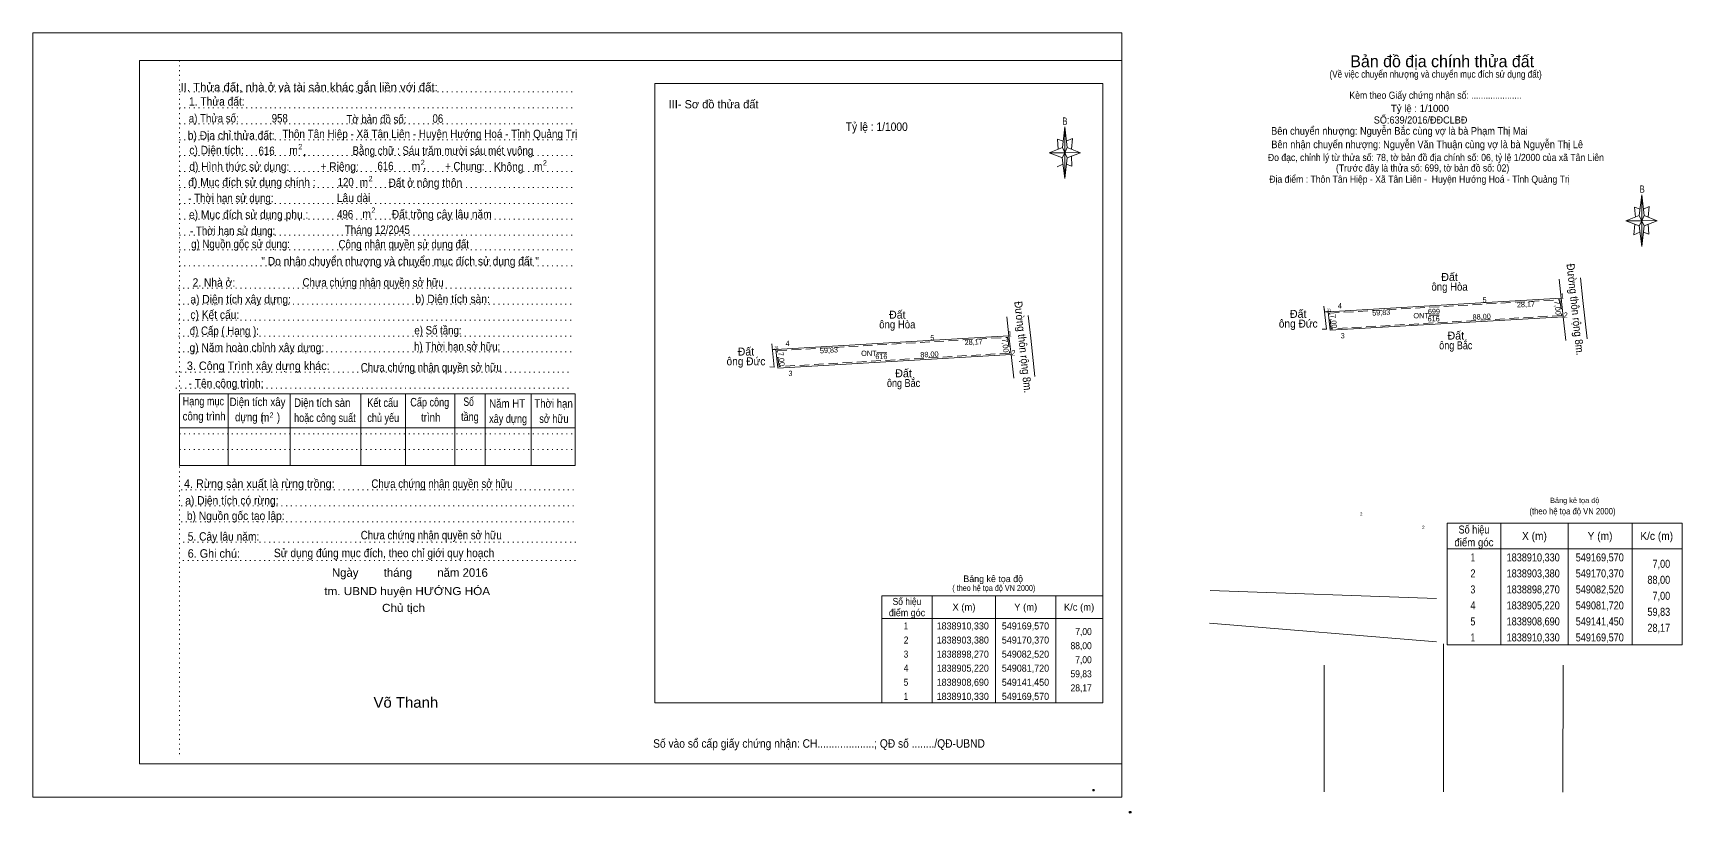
# Model space of a CAD drawing. Header units: metres. Extents: x 547371 to 549215, y 1838188 to 1839010.
# Drawn here: x 548594 to 549215, y 1838716 to 1839010 of the extents above; entities that cross this region are included whole.
import ezdxf
from ezdxf.enums import TextEntityAlignment as Align

# ---------------------------------------------------------------- set-up
doc = ezdxf.new("R2010")
doc.units = ezdxf.units.M
doc.header["$LTSCALE"] = 1.2
doc.header["$PDMODE"] = 32
doc.header["$PDSIZE"] = 0.6
doc.linetypes.add('DOTTED', pattern=[1.5, 0.3, -1.2])
doc.linetypes.add('MEDIUM_DASHED', pattern=[4.5, 3, -1.5])
for name, color, linetype, lineweight in [('1', 7, 'DOTTED', 13), ('10', 7, 'Continuous', 13), ('15', 7, 'Continuous', 13), ('18', 7, 'Continuous', 13), ('2', 7, 'Continuous', 13), ('21', 7, 'Continuous', 13), ('22', 7, 'Continuous', 13), ('23', 7, 'Continuous', 13), ('27', 7, 'Continuous', 13), ('30', 7, 'Continuous', 13), ('63', 7, 'Continuous', 13), ('7', 7, 'Continuous', 13)]:
    doc.layers.add(name, color=color, linetype=linetype, lineweight=lineweight)
for name, color, linetype in [('20', 7, 'Continuous'), ('50', 7, 'Continuous'), ('9', 7, 'Continuous')]:
    doc.layers.add(name, color=color, linetype=linetype)

msp = doc.modelspace()

# ---------------------------------------------------------------- linework, layer by layer
at = {"layer": '1', "linetype": 'Continuous'}
for p, q in [((548633.87, 1838999.89), (549004.07, 1838999.89)), ((548633.87, 1838999.89), (548633.87, 1838734.89)), ((549004.07, 1838999.89), (549004.07, 1838734.89)), ((548633.87, 1838734.89), (549004.07, 1838734.89))]:
    msp.add_line(p, q, dxfattribs=at)
at = {"layer": '1'}
for p, q in [((548648.87, 1838999.89), (548648.87, 1838737.09)), ((548648.87, 1838988.09), (548797.99, 1838988.09)), ((548648.87, 1838982.09), (548797.99, 1838982.09)), ((548648.87, 1838976.09), (548797.99, 1838976.09)), ((548648.87, 1838970.09), (548797.99, 1838970.09)), ((548648.87, 1838964.09), (548797.99, 1838964.09)), ((548648.87, 1838958.09), (548797.99, 1838958.09)), ((548648.87, 1838952.09), (548797.99, 1838952.09)), ((548648.87, 1838946.09), (548797.99, 1838946.09)), ((548648.87, 1838940.09), (548797.99, 1838940.09)), ((548648.87, 1838934.09), (548797.99, 1838934.09)), ((548648.87, 1838928.57), (548797.99, 1838928.57)), ((548648.87, 1838922.49), (548797.99, 1838922.49)), ((548648.47, 1838914.09), (548797.59, 1838914.09)), ((548648.47, 1838908.09), (548797.59, 1838908.09)), ((548648.47, 1838902.09), (548797.59, 1838902.09)), ((548648.47, 1838896.09), (548797.59, 1838896.09)), ((548648.47, 1838890.09), (548797.59, 1838890.09)), ((548647.47, 1838882.49), (548796.59, 1838882.49)), ((548647.47, 1838876.49), (548796.59, 1838876.49)), ((548648.87, 1838859.29), (548797.99, 1838859.29)), ((548648.87, 1838853.29), (548797.99, 1838853.29)), ((548649.47, 1838838.09), (548798.59, 1838838.09)), ((548649.47, 1838832.09), (548798.59, 1838832.09)), ((548649.47, 1838826.09), (548798.59, 1838826.09)), ((548650.27, 1838818.49), (548799.39, 1838818.49)), ((548650.19, 1838811.57), (548799.27, 1838811.57))]:
    msp.add_line(p, q, dxfattribs=at)
at = {"layer": '1', "linetype": 'Continuous'}
msp.add_lwpolyline([(548593.67, 1838722.29), (549004.07, 1838722.29), (549004.07, 1839010.29), (548593.67, 1839010.29)], close=True, dxfattribs=at)
at = {"layer": '1', "linetype": 'MEDIUM_DASHED'}
msp.add_lwpolyline([(549169.13, 1838909.8), (549169.81, 1838903.85), (549082.96, 1838898.8), (549082.28, 1838904.75), (549141.48, 1838908.19)], close=True, dxfattribs=at)
at = {"layer": '10'}
for p, q in [((548648.87, 1838874.29), (548797.99, 1838874.29)), ((548648.87, 1838874.29), (548648.87, 1838847.37)), ((548667.19, 1838874.29), (548667.19, 1838847.37)), ((548690.59, 1838874.29), (548690.59, 1838847.37)), ((548717.19, 1838874.29), (548717.19, 1838847.37)), ((548734.07, 1838874.29), (548734.07, 1838847.37)), ((548752.67, 1838874.29), (548752.67, 1838847.37)), ((548764.07, 1838874.29), (548764.07, 1838847.37)), ((548781.39, 1838874.29), (548781.39, 1838847.37)), ((548797.99, 1838874.29), (548797.99, 1838847.37)), ((548648.87, 1838861.49), (548797.99, 1838861.49)), ((548648.87, 1838847.37), (548797.99, 1838847.37))]:
    msp.add_line(p, q, dxfattribs=at)
msp.add_lwpolyline([(549080.18, 1838907.35), (549081.12, 1838898.63), (549079.49, 1838898.66)], dxfattribs=at)
at = {"layer": '15'}
for p, q in [((549176.86, 1838918.04), (549177.79, 1838909.5)), ((549177.79, 1838909.5), (549179.36, 1838895.03)), ((549081.72, 1838905.22), (549080.41, 1838905.2)), ((549081.72, 1838905.22), (549082.52, 1838898.27))]:
    msp.add_line(p, q, dxfattribs=at)
at = {"layer": '18'}
for p, q in [((549168.8, 1838917.58), (549169.57, 1838910.33)), ((549141.45, 1838908.69), (549081.72, 1838905.22)), ((549169.57, 1838910.33), (549141.45, 1838908.69)), ((549170.37, 1838903.38), (549082.52, 1838898.25))]:
    msp.add_line(p, q, dxfattribs=at)
at = {"layer": '2'}
msp.add_lwpolyline([(548827.99, 1838991.29), (548996.87, 1838991.29), (548996.87, 1838757.89), (548827.99, 1838757.89)], close=True, dxfattribs=at)
at = {"layer": '20'}
msp.add_point((549007.15, 1838716.67), dxfattribs=at)
at = {"layer": '21'}
for p, q in [((549199, 1838941.48), (549200, 1838949.28)), ((549199, 1838937.68), (549194, 1838939.48)), ((549200.8, 1838941.48), (549205.8, 1838939.48)), ((549200.8, 1838937.68), (549200, 1838929.88)), ((549202.6, 1838934.48), (549200.6, 1838935.28)), ((549202.4, 1838938.28), (549202.6, 1838934.48))]:
    msp.add_line(p, q, dxfattribs=at)
for points in [[(549200, 1838949.28), (549200.8, 1838941.48), (549200, 1838939.48)], [(549200, 1838939.48), (549194, 1838939.48), (549199, 1838941.48), (549200.8, 1838937.68), (549205.8, 1838939.48), (549200, 1838939.68)], [(549200, 1838939.48), (549200, 1838929.88), (549199, 1838937.68)]]:
    msp.add_lwpolyline(points, close=True, dxfattribs=at)
for points in [[(549200, 1838939.48), (549199, 1838941.48), (549194, 1838939.48)], [(549199.4, 1838943.88), (549197.2, 1838944.68), (549197.6, 1838940.88)], [(549200, 1838939.48), (549200.8, 1838937.68), (549205.8, 1838939.48)], [(549200.6, 1838943.88), (549202.8, 1838944.88), (549202.4, 1838940.88)], [(549197.4, 1838938.28), (549197, 1838934.28), (549199.2, 1838935.28)]]:
    msp.add_lwpolyline(points, dxfattribs=at)
msp.add_point((548993.35, 1838724.97), dxfattribs=at)
at = {"layer": '22'}
for p, q in [((549125.24, 1838724.32), (549125.28, 1838780.08)), ((549080.24, 1838724.36), (549080.28, 1838772.12)), ((549170.24, 1838724.28), (549170.28, 1838772.12))]:
    msp.add_line(p, q, dxfattribs=at)
at = {"layer": '23'}
msp.add_lwpolyline([(549171.39, 1838894.44), (549170.37, 1838903.38), (549169.57, 1838910.33)], dxfattribs=at)
at = {"layer": '27'}
msp.add_line((548873.6, 1838891.02), (548872.29, 1838891), dxfattribs=at)
msp.add_lwpolyline([(548872.06, 1838893.15), (548873, 1838884.43), (548871.37, 1838884.46)], dxfattribs=at)
at = {"layer": '30'}
for p, q in [((548981.59, 1838967.09), (548982.47, 1838974.89)), ((548981.59, 1838963.29), (548976.59, 1838965.09)), ((548983.39, 1838967.09), (548988.39, 1838965.09)), ((548984.99, 1838963.89), (548985.19, 1838960.09)), ((548979.59, 1838959.89), (548981.79, 1838960.89)), ((548983.39, 1838963.29), (548982.47, 1838955.49)), ((548985.19, 1838960.09), (548983.07, 1838960.89))]:
    msp.add_line(p, q, dxfattribs=at)
for points in [[(548981.87, 1838969.49), (548979.79, 1838970.29), (548980.07, 1838966.49)], [(548983.07, 1838969.49), (548985.39, 1838970.49), (548984.99, 1838966.49)], [(548982.47, 1838965.09), (548981.59, 1838967.09), (548976.59, 1838965.09)], [(548982.47, 1838965.09), (548983.39, 1838963.29), (548988.39, 1838965.09)]]:
    msp.add_lwpolyline(points, dxfattribs=at)
for points in [[(548982.47, 1838974.89), (548983.39, 1838967.09), (548982.47, 1838965.09)], [(548982.47, 1838965.09), (548976.59, 1838965.09), (548981.59, 1838967.09), (548983.39, 1838963.29), (548988.39, 1838965.09), (548982.47, 1838965.29)], [(548982.47, 1838965.09), (548982.47, 1838955.49), (548981.47, 1838963.29)]]:
    msp.add_lwpolyline(points, close=True, dxfattribs=at)
at = {"layer": '63'}
for p, q in [((549119.85, 1838903.91), (549123.58, 1838903.91)), ((549146.85, 1838825.6), (549146.85, 1838779.76)), ((549172.18, 1838825.6), (549172.18, 1838779.76)), ((549196.3, 1838825.6), (549196.3, 1838779.76)), ((549126.58, 1838815.95), (549215.12, 1838815.95)), ((548932.59, 1838798.21), (548932.59, 1838757.89)), ((548956.44, 1838798.21), (548956.44, 1838757.89)), ((548979.15, 1838798.21), (548979.15, 1838757.89)), ((549037.3, 1838800.19), (549122.63, 1838797.23)), ((548913.51, 1838789.72), (548996.87, 1838789.72)), ((549037.11, 1838787.96), (549122.63, 1838780.86))]:
    msp.add_line(p, q, dxfattribs=at)
for points in [[(549126.58, 1838825.6), (549215.12, 1838825.6), (549215.12, 1838779.76), (549126.58, 1838779.76)], [(548913.51, 1838798.21), (548996.87, 1838798.21), (548996.87, 1838757.89), (548913.51, 1838757.89)]]:
    msp.add_lwpolyline(points, close=True, dxfattribs=at)
at = {"layer": '7'}
for p, q in [((548960.68, 1838903.38), (548961.45, 1838896.13)), ((548968.74, 1838903.84), (548969.67, 1838895.3)), ((548961.45, 1838896.13), (548933.33, 1838894.49)), ((548933.33, 1838894.49), (548873.6, 1838891.02)), ((548873.6, 1838891.02), (548874.4, 1838884.07)), ((548911.73, 1838889.71), (548915.46, 1838889.71)), ((548969.67, 1838895.3), (548971.24, 1838880.83)), ((548962.25, 1838889.18), (548874.4, 1838884.05))]:
    msp.add_line(p, q, dxfattribs=at)
at = {"layer": '7', "linetype": 'MEDIUM_DASHED'}
msp.add_lwpolyline([(548961.01, 1838895.6), (548961.69, 1838889.65), (548874.84, 1838884.6), (548874.16, 1838890.55), (548933.36, 1838893.99)], close=True, dxfattribs=at)
at = {"layer": '7'}
msp.add_lwpolyline([(548963.27, 1838880.24), (548962.25, 1838889.18), (548961.45, 1838896.13)], dxfattribs=at)

# ---------------------------------------------------------------- texts
at = {"layer": '1'}
for s, height, width, p in [('ONT', 2, 0.95, (549116.795, 1838902.79)), ('616', 2, 0.85, (549121.52, 1838901.61)), ('699', 2, 0.85, (549121.62, 1838904.36)), ('2', 1.25, 0.8, (549094.225, 1838828.36)), ('2', 1.25, 0.8, (549117.625, 1838823.39))]:
    msp.add_text(s, height=height, dxfattribs=dict(at, width=width)).set_placement(p, align=Align.CENTER)
at = {"layer": '10'}
msp.add_text('III- Sơ đồ thửa đất', height=3.1, dxfattribs=at).set_placement((548850.16, 1838981.89), align=Align.CENTER)
for s, height, width, p in [('  Thôn Tân Hiệp - Xã Tân Liên - Huyện Hướng Hoá - Tỉnh Quảng Trị', 3.1, 0.9, (548742.17, 1838970.75)), ('Bằng chữ : Sáu trăm mười sáu mét vuông', 3.2, 0.85, (548748.135, 1838964.37))]:
    msp.add_text(s, height=height, dxfattribs=dict(at, width=width)).set_placement(p, align=Align.CENTER)
at = {"layer": '2'}
for s, p in [('II. Thửa đất, nhà ở và tài sản khác gắn liền với đất:', (548649.27, 1838988.29)), (',', (548695.47, 1838964.17)), (',', (548740.67, 1838958.89))]:
    msp.add_text(s, height=3.2, dxfattribs=at).set_placement(p)
for s, height, width, p in [('1. Thửa đất:', 3.2, 0.9, (548652.47, 1838982.89)), ('a) Thửa số:', 3.2, 0.85, (548652.39, 1838976.57)), ('958', 3.2, 0.85, (548683.63, 1838976.57)), ('Tờ bản đồ số:', 3.2, 0.85, (548711.79, 1838976.21)), ('06', 3.2, 0.85, (548744.23, 1838976.45)), ('c) Diện tích:', 3.2, 0.9, (548652.59, 1838964.57)), ('616', 3.2, 0.85, (548678.67, 1838964.29)), ('m', 3.2, 0.9, (548690.27, 1838964.49)), ('2', 2, 0.8, (548693.67, 1838966.49)), ('d) Hình thức sử dụng:', 3.2, 0.9, (548652.59, 1838958.37)), ('+ Riêng:', 3.2, 0.9, (548701.99, 1838958.37)), ('616', 3.2, 0.85, (548723.47, 1838958.57)), ('m', 3.2, 0.9, (548736.39, 1838958.49)), ('2', 2, 0.8, (548739.79, 1838960.49)), ('+ Chung:', 3.2, 0.85, (548748.99, 1838958.49)), ('Không', 3.2, 0.9, (548767.39, 1838958.29)), ('m', 3.2, 0.9, (548782.47, 1838958.37)), ('2', 2, 0.8, (548785.87, 1838960.37)), ('đ) Mục đích sử dụng chính : ', 3.2, 0.9, (548652.19, 1838952.49)), ('120', 3.2, 0.85, (548708.47, 1838952.49)), ('m', 3.2, 0.9, (548716.75, 1838952.41)), ('2', 2, 0.8, (548720.15, 1838954.41)), ('Đất ở nông thôn', 3.2, 0.9, (548727.63, 1838952.25)), ('- Thời hạn sử dụng: ', 3.2, 0.85, (548652.19, 1838946.49)), ('Lâu dài', 3.2, 0.9, (548708.19, 1838946.57)), ('e) Mục đích sử dụng phụ : ', 3.2, 0.9, (548652.47, 1838940.29)), ('m', 3.2, 0.9, (548717.83, 1838940.55)), ('2', 2, 0.8, (548721.23, 1838942.55)), ('Đất trồng cây lâu năm ', 3.2, 0.9, (548728.87, 1838940.41)), ('- Thời hạn sử dụng: ', 3.2, 0.85, (548652.87, 1838934.17)), ('g) Nguồn gốc sử dụng: ', 3.2, 0.85, (548653.27, 1838929.21)), ('Tháng 12/2045', 3.2, 0.85, (548711.23, 1838934.55)), ('2. Nhà ở:', 3.2, 0.9, (548653.83, 1838914.67)), ('a) Diện tích xây dựng:', 3.2, 0.9, (548652.99, 1838908.37)), ('b) Diện tích sàn:', 3.2, 0.9, (548737.79, 1838908.49)), ('c) Kết cấu:', 3.2, 0.9, (548652.99, 1838902.57)), ('đ) Cấp ( Hạng ):', 3.2, 0.85, (548652.75, 1838896.49)), ('e) Số tầng:', 3.2, 0.85, (548737.39, 1838896.69)), ('g) Năm hoàn chỉnh xây dựng:', 3.2, 0.9, (548652.67, 1838890.17)), ('h) Thời hạn sở hữu:', 3.2, 0.85, (548737.27, 1838890.57)), ('3. Công Trình xây dựng khác:', 3.2, 0.95, (548651.67, 1838883.29)), ('- Tên công trình:', 3.2, 0.9, (548652.27, 1838876.69)), ('Hạng mục', 3.2, 0.8, (548650.07, 1838869.97)), ('Diện tích xây', 3.2, 0.85, (548667.79, 1838869.69)), ('Diện tích sàn', 3.2, 0.85, (548692.07, 1838869.37)), ('Kết cấu', 3.2, 0.8, (548719.67, 1838869.37)), ('Cấp công', 3.2, 0.8, (548735.87, 1838869.57)), (' Số', 3.2, 0.75, (548754.99, 1838869.77)), ('Năm HT', 3.2, 0.85, (548765.59, 1838869.09)), ('Thời hạn', 3.2, 0.85, (548782.59, 1838869.09)), ('công trình', 3.2, 0.85, (548650.07, 1838864.29)), ('  dựng (     )', 3.2, 0.85, (548667.79, 1838863.97)), ('m', 3.2, 0.85, (548679.67, 1838863.89)), ('2', 2.014, 0.75, (548682.87, 1838865.29)), ('hoặc công suất', 3.2, 0.8, (548692.07, 1838863.69)), ('chủ yếu', 3.2, 0.8, (548719.67, 1838863.69)), ('    trình', 3.2, 0.85, (548735.87, 1838863.89)), ('tầng', 3.2, 0.8, (548754.99, 1838864.09)), ('xây dựng', 3.2, 0.8, (548765.59, 1838863.37)), ('  sở hữu', 3.2, 0.8, (548782.59, 1838863.37)), ('4. Rừng sản xuất là rừng trồng:', 3.2, 0.95, (548650.59, 1838838.89)), ('a) Diện tích có rừng:', 3.2, 0.9, (548651.07, 1838832.57)), ('b) Nguồn gốc tạo lập:', 3.2, 0.9, (548651.67, 1838826.77)), ('5. Cây lâu năm:', 3.2, 0.9, (548651.99, 1838818.97)), ('6. Ghi chú:', 3.2, 0.95, (548651.99, 1838812.57)), ('Số vào sổ cấp giấy chứng nhận: CH....................; QĐ số ......../QĐ-UBND', 3.2, 0.9, (548827.39, 1838740.97))]:
    msp.add_text(s, height=height, dxfattribs=dict(at, width=width)).set_placement(p)
at = {"layer": '2', "width": 0.9}
msp.add_text('b) Địa chỉ thửa đất:', height=3.2, dxfattribs=at).set_placement((548668.385, 1838970.09), align=Align.CENTER)
at = {"layer": '20', "width": 0.9}
msp.add_text('( theo hệ tọa độ VN 2000)', height=2.187, dxfattribs=at).set_placement((548955.77, 1838800.06), align=Align.CENTER)
at = {"layer": '20'}
msp.add_text('Bảng kê tọa độ', height=2.5, dxfattribs=at).set_placement((548955.535, 1838803.38), align=Align.CENTER)
at = {"layer": '21'}
for s, height, p in [('Bản đồ địa chính thửa đất', 4.5, (549124.735, 1838997.4)), ('Tỷ lệ : 1/1000', 2.7, (549116.355, 1838980.52)), ('Bảng kê tọa độ', 2, (549174.695, 1838833.18))]:
    msp.add_text(s, height=height, dxfattribs=at).set_placement(p, align=Align.CENTER)
for s, height, width, p in [('(Về việc chuyển nhượng và chuyển mục đích sử dụng đất)', 2.7, 0.85, (549122.26, 1838993.44)), ('Kèm theo Giấy chứng nhận số: .....................', 2.7, 0.9, (549122.205, 1838985.48)), ('SỐ:639/2016/ĐĐCLBĐ', 2.7, 0.95, (549116.595, 1838976.16)), ('Đo đạc, chỉnh lý từ thửa số: 78, tờ bản đồ địa chính số: 06, tỷ lệ 1/2000 của xã Tân Liên', 2.7, 0.9, (549122.375, 1838962.04)), ('(Trước đây là thửa số: 699, tờ bản đồ số: 02)', 2.7, 0.9, (549117.36, 1838958.08)), ('Địa điểm : Thôn Tân Hiệp - Xã Tân Liên -  Huyện Hướng Hoá - Tỉnh Quảng Trị ', 2.7, 0.9, (549116.64, 1838953.84)), ('B', 2.755, 0.75, (549200.1, 1838950.08)), ('(theo hệ tọa độ VN 2000)', 2.4, 0.9, (549173.84, 1838828.9))]:
    msp.add_text(s, height=height, dxfattribs=dict(at, width=width)).set_placement(p, align=Align.CENTER)
at = {"layer": '21', "width": 0.9}
for s, p in [('Bên chuyển nhượng: Nguyễn Bắc cùng vợ là bà Phạm Thị Mai', (549060.28, 1838971.96)), ('Bên nhận chuyển nhượng: Nguyễn Văn Thuận cùng vợ là bà Nguyễn Thị Lê', (549060.34, 1838966.88))]:
    msp.add_text(s, height=2.88, dxfattribs=at).set_placement(p)
at = {"layer": '22', "width": 0.85}
msp.add_text('496', height=3.2, dxfattribs=at).set_placement((548708.27, 1838940.39))
at = {"layer": '27', "width": 0.85}
msp.add_text('1.31', height=1.063, rotation=3.325, dxfattribs=at).set_placement((548873.359, 1838891.148), align=Align.CENTER)
at = {"layer": '30', "width": 0.75}
msp.add_text('B', height=2.756, dxfattribs=at).set_placement((548982.57, 1838975.69), align=Align.CENTER)
at = {"layer": '50', "width": 0.9}
msp.add_text('Tỷ lệ : 1/1000', height=3.2, dxfattribs=at).set_placement((548899.99, 1838973.37))
at = {"layer": '50'}
msp.add_text('Ngày        tháng        năm 2016', height=3.2, dxfattribs=at).set_placement((548735.71, 1838805.37), align=Align.CENTER)
for s, height, width, p in [('tm. UBND huyện HƯỚNG HÓA', 3, 1.1, (548734.69, 1838798.49)), (' Chủ tịch', 3, 1.1, (548732.7, 1838792.17)), ('Võ Thanh', 4, 1.05, (548734.19, 1838756.05))]:
    msp.add_text(s, height=height, dxfattribs=dict(at, width=width)).set_placement(p, align=Align.CENTER)
at = {"layer": '63'}
for s, height, rotation, width, p in [('Đường thôn rộng 8m.', 3, 276.199, 0.9, (549173.468, 1838905.977)), ('28,17', 2, 3.338, 0.85, (549156.352, 1838907.05)), ('7,00', 2, 276.566, 0.9, (549167.231, 1838906.639)), ('1.31', 1.063, 3.325, 0.85, (549081.479, 1838905.348)), ('7,00', 2, 276.566, 0.9, (549082.871, 1838901.519)), ('59,83', 2, 3.325, 0.85, (549101.812, 1838903.959)), ('88,00', 2, 3.329, 0.9, (549139.687, 1838902.402))]:
    msp.add_text(s, height=height, rotation=rotation, dxfattribs=dict(at, width=width)).set_placement(p, align=Align.CENTER)
for s, height, width, p in [('ông Hòa', 3, 0.9, (549127.52, 1838913.19)), ('ông Đức', 3, 0.95, (549070.485, 1838899.29)), ('ông Bắc', 3, 0.85, (549129.87, 1838891.11)), ('Số hiệu', 3.016, 0.85, (549136.71, 1838821.68)), ('X (m)', 3.016, 0.95, (549159.51, 1838819.26)), ('Y (m)', 3.016, 0.95, (549184.23, 1838819.26)), ('K/c (m)', 3.016, 0.95, (549205.585, 1838819.26)), ('điểm góc', 3.016, 0.9, (549136.715, 1838816.85)), (' 1', 3.016, 0.75, (549135.855, 1838811.18)), ('1838910,330', 3.016, 0.85, (549159.03, 1838811.18)), ('549169,570', 3.016, 0.85, (549184.125, 1838811.18)), (' 2', 3.016, 0.85, (549135.87, 1838805.15)), ('1838903,380', 3.016, 0.85, (549159.03, 1838805.15)), ('549170,370', 3.016, 0.85, (549184.125, 1838805.15)), ('Số hiệu', 2.653, 0.9, (548923.04, 1838794.77)), (' 4', 3.016, 0.85, (549135.865, 1838793.09)), (' 3', 3.016, 0.8, (549135.865, 1838799.12)), ('1838898,270', 3.016, 0.85, (549159.03, 1838799.12)), ('1838905,220', 3.016, 0.85, (549159.03, 1838793.09)), ('549082,520', 3.016, 0.85, (549184.125, 1838799.12)), ('549081,720', 3.016, 0.85, (549184.125, 1838793.09)), ('điểm góc', 2.653, 0.95, (548923.055, 1838790.52)), (' 5', 3.016, 0.8, (549135.87, 1838787.06)), ('1838908,690', 3.016, 0.85, (549159.03, 1838787.06)), ('549141,450', 3.016, 0.85, (549184.125, 1838787.06)), (' 1', 2.653, 0.8, (548922.25, 1838785.53)), ('1838910,330', 2.653, 0.95, (548944.065, 1838785.53)), ('549169,570', 2.653, 0.95, (548967.695, 1838785.53)), (' 1', 3.016, 0.75, (549135.855, 1838781.03)), ('1838910,330', 3.016, 0.85, (549159.03, 1838781.03)), ('549169,570', 3.016, 0.85, (549184.125, 1838781.03)), (' 3', 2.653, 0.85, (548922.255, 1838774.92)), (' 2', 2.653, 0.9, (548922.265, 1838780.22)), ('1838903,380', 2.653, 0.95, (548944.065, 1838780.22)), ('1838898,270', 2.653, 0.95, (548944.065, 1838774.92)), ('549170,370', 2.653, 0.95, (548967.695, 1838780.22)), ('549082,520', 2.653, 0.95, (548967.695, 1838774.92)), (' 4', 2.653, 0.9, (548922.26, 1838769.62)), ('1838905,220', 2.653, 0.95, (548944.065, 1838769.62)), ('549081,720', 2.653, 0.95, (548967.695, 1838769.62)), (' 5', 2.653, 0.85, (548922.255, 1838764.31)), ('1838908,690', 2.653, 0.95, (548944.065, 1838764.31)), ('549141,450', 2.653, 0.95, (548967.695, 1838764.31)), (' 1', 2.653, 0.8, (548922.25, 1838759.01)), ('1838910,330', 2.653, 0.95, (548944.065, 1838759.01)), ('549169,570', 2.653, 0.95, (548967.695, 1838759.01))]:
    msp.add_text(s, height=height, dxfattribs=dict(at, width=width)).set_placement(p, align=Align.CENTER)
for s, height, p in [('Đất', 3, (549127.515, 1838916.85)), ('Đất', 3, (549070.475, 1838902.95)), ('Đất', 3, (549129.865, 1838894.77)), ('X (m)', 2.653, (548944.515, 1838792.64)), ('Y (m)', 2.653, (548967.795, 1838792.64)), ('K/c (m)', 2.653, (548987.895, 1838792.64))]:
    msp.add_text(s, height=height, dxfattribs=at).set_placement(p, align=Align.CENTER)
for s, height, width, p in [(' 4', 2, 0.85, (549086.94, 1838906.51)), (' 5', 2, 0.8, (549141.45, 1838908.69)), (' 1', 2, 0.75, (549170.65, 1838910.13)), (' 2', 2, 0.85, (549172.05, 1838902.99)), (' 3', 2, 0.8, (549087.99, 1838895.22)), ('7,00', 3.016, 0.85, (549210.66, 1838808.77)), ('88,00', 3.016, 0.85, (549210.65, 1838802.74)), ('7,00', 3.016, 0.85, (549210.66, 1838796.71)), ('59,83', 3.016, 0.85, (549210.66, 1838790.68)), ('7,00', 2.653, 0.9, (548992.68, 1838783.41)), ('28,17', 3.016, 0.85, (549210.65, 1838784.65)), ('88,00', 2.653, 0.9, (548992.67, 1838778.1)), ('7,00', 2.653, 0.9, (548992.68, 1838772.8)), ('59,83', 2.653, 0.9, (548992.67, 1838767.5)), ('28,17', 2.653, 0.9, (548992.68, 1838762.19))]:
    msp.add_text(s, height=height, dxfattribs=dict(at, width=width)).set_placement(p, align=Align.RIGHT)
at = {"layer": '7'}
for s, height, rotation, width, p in [('Đường thôn rộng 8m.', 3, 276.199, 0.9, (548965.348, 1838891.777)), ('7,00', 2, 276.566, 0.9, (548874.751, 1838887.319)), ('59,83', 2, 3.325, 0.85, (548893.692, 1838889.759)), ('88,00', 2, 3.329, 0.9, (548931.567, 1838888.202)), ('28,17', 2, 3.338, 0.85, (548948.232, 1838892.85)), ('7,00', 2, 276.566, 0.9, (548959.111, 1838892.439))]:
    msp.add_text(s, height=height, rotation=rotation, dxfattribs=dict(at, width=width)).set_placement(p, align=Align.CENTER)
for s, height, width, p in [('ông Hòa', 3, 0.9, (548919.4, 1838898.99)), ('ONT', 2, 0.95, (548908.675, 1838888.59)), ('616', 2, 0.85, (548913.4, 1838887.41)), ('ông Đức', 3, 0.95, (548862.365, 1838885.09)), ('ông Bắc', 3, 0.85, (548921.75, 1838876.91))]:
    msp.add_text(s, height=height, dxfattribs=dict(at, width=width)).set_placement(p, align=Align.CENTER)
for p in [(548919.395, 1838902.65), (548862.355, 1838888.75), (548921.745, 1838880.57)]:
    msp.add_text('Đất', height=3, dxfattribs=at).set_placement(p, align=Align.CENTER)
for s, width, p in [(' 5', 0.8, (548933.33, 1838894.49)), (' 1', 0.75, (548962.53, 1838895.93)), (' 4', 0.85, (548878.82, 1838892.31)), (' 2', 0.85, (548963.93, 1838888.79)), (' 3', 0.8, (548879.87, 1838881.02))]:
    msp.add_text(s, height=2, dxfattribs=dict(at, width=width)).set_placement(p, align=Align.RIGHT)
at = {"layer": '9'}
for s, width, p in [('Công nhận quyền sử dụng đất ', 0.85, (548708.83, 1838929.11)), ('" Do nhận chuyển nhượng và chuyển mục đích sử dụng đất "', 0.9, (548679.73, 1838922.71)), ('Chưa chứng nhận quyền sở hữu', 0.85, (548695.27, 1838914.69)), ('Chưa chứng nhận quyền sở hữu', 0.85, (548717.19, 1838882.69)), ('Chưa chứng nhận quyền sở hữu', 0.85, (548721.19, 1838838.89)), ('Chưa chứng nhận quyền sở hữu', 0.85, (548717.19, 1838819.49)), ('Sử dụng đúng mục đích, theo chỉ giới quy hoạch', 0.9, (548684.47, 1838812.77))]:
    msp.add_text(s, height=3.2, dxfattribs=dict(at, width=width)).set_placement(p)

doc.saveas('drawing.dxf')
